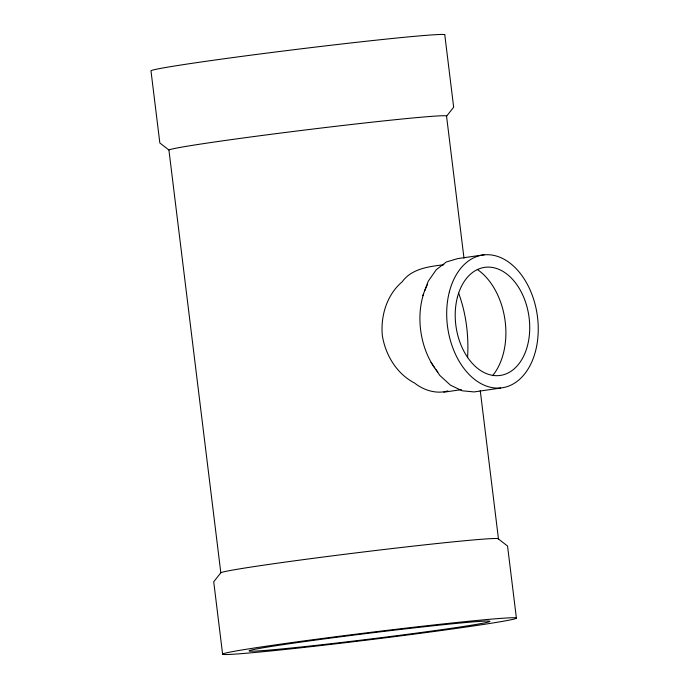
<?xml version="1.0" encoding="UTF-8"?>
<svg xmlns="http://www.w3.org/2000/svg" width="689" height="689" viewBox="0 0 689 689"><rect width="100%" height="100%" fill="white"/><g stroke="black" fill="none" stroke-linecap="round" stroke-linejoin="round"><path stroke-width="1.03" d="M467.573 357.694C468.899 335.896 466.169 313.684 458.633 293.161M422.805 295.676L428.257 281.19L436.275 269.7L446.308 262.001L457.677 258.616L484.272 254.749M463.998 258.211L446.558 116.226L453.663 107.217L444.801 34.993A148.144 3.617 -7 0 0 303.918 48.48A148.144 3.617 -7 0 0 150.969 70.743L159.839 142.968L168.917 150.013L220.824 572.774L213.719 581.783L222.59 654.007M443.905 264.74C428.963 266.522 411.643 268.624 402.161 281.81C386.882 294.789 380.543 315.734 382.309 335.328C385.375 354.921 396.657 373.791 414.597 383.041C423.571 390.284 436.645 394.366 447.893 390.887M443.854 392.196L461.329 389.655M500.645 388.053L474.041 391.929L462.121 390.766L450.451 385.151L439.832 375.445L430.987 362.319M220.824 572.774A139.988 3.419 -7 0 1 365.334 551.743A139.988 3.419 -7 0 1 498.474 538.987L507.543 546.033L516.414 618.257A148.144 3.617 -7 0 1 290.818 648.866A148.144 3.617 -7 0 1 301.274 641.278A148.144 3.617 -7 0 1 516.414 618.257M480.25 390.594L498.474 538.987M437.816 372.06A63.009 42.468 81.7 0 1 435.896 369.623M434.664 367.917A63.009 42.468 81.7 0 1 423.64 293.772M424.691 290.784A63.009 42.468 81.7 0 1 427.593 284.29M477.356 269.502A63.009 42.468 81.7 0 1 492.583 375.686M168.917 150.013A139.988 3.419 -7 0 1 313.417 128.981A139.988 3.419 -7 0 1 446.567 116.226M304.857 646.583A121.316 2.963 -7 0 0 489.801 621.504A121.316 2.963 -7 0 0 313.848 640.314A121.316 2.963 -7 0 0 304.857 646.583M457.384 297.355A54.595 36.801 81.7 0 0 499.112 375.574A54.595 36.801 81.7 0 0 520.884 291.275A54.595 36.801 81.7 0 0 457.384 297.355M449.366 291.852A67.083 45.224 81.7 0 0 500.636 387.967A67.083 45.224 81.7 0 0 527.386 284.385A67.083 45.224 81.7 0 0 449.366 291.852"/></g></svg>
